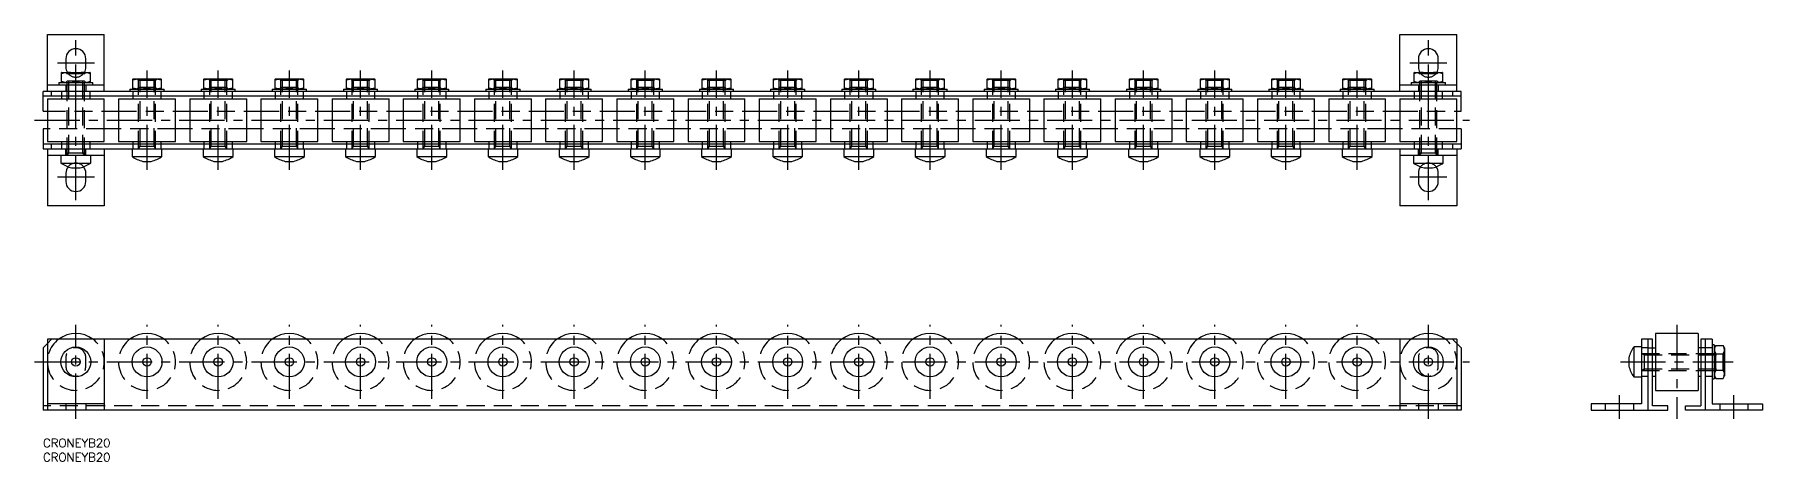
# Model space of a CAD drawing. Extents: x -3 to 604, y -8 to 142.
import ezdxf

# ---------------------------------------------------------------- set-up
doc = ezdxf.new("R2010")
doc.units = 0
doc.header["$LTSCALE"] = 0.5
doc.linetypes.add('CENTER', pattern=[50.8, 31.75, -6.35, 6.35, -6.35])
doc.linetypes.add('DASHED', pattern=[19.05, 12.7, -6.35])
for name, color, linetype in [('MSM_CENTER', 1, 'CENTER'), ('MSM_CONTINUOUS', 7, 'CONTINUOUS'), ('MSM_DASHED', 4, 'DASHED'), ('MSM_PART_NUMBER', 7, 'CONTINUOUS')]:
    doc.layers.add(name, color=color, linetype=linetype)
doc.styles.get("Standard").update_dxf_attribs({"font": 'txt.shx', "height": 3, "bigfont": 'bigfont.shx'})

# ---------------------------------------------------------------- blocks, each defined once
blk = doc.blocks.new('*U45')
at = {"layer": 'MSM_PART_NUMBER'}
blk.add_text('CRONEYB20', height=3, dxfattribs=at).set_placement((0, -3))
blk = doc.blocks.new('*U46')
at = {"layer": 'MSM_PART_NUMBER'}
blk.add_text('CRONEYB20', height=3, dxfattribs=at).set_placement((0, -8))

msp = doc.modelspace()

# ---------------------------------------------------------------- linework, layer by layer
at = {"layer": 'MSM_CENTER'}
for p, q in [((11.5, 83.91), (11.5, 140.11)), ((486.5, 83.91), (486.5, 140.11)), ((5, 132.11), (18, 132.11)), ((36.5, 94.51), (36.5, 129.51)), ((61.5, 94.51), (61.5, 129.51)), ((86.5, 94.51), (86.5, 129.51)), ((111.5, 94.51), (111.5, 129.51)), ((136.5, 94.51), (136.5, 129.51)), ((161.5, 94.51), (161.5, 129.51)), ((186.5, 94.51), (186.5, 129.51)), ((211.5, 94.51), (211.5, 129.51)), ((236.5, 94.51), (236.5, 129.51)), ((261.5, 94.51), (261.5, 129.51)), ((286.5, 94.51), (286.5, 129.51)), ((311.5, 94.51), (311.5, 129.51)), ((336.5, 94.51), (336.5, 129.51)), ((361.5, 94.51), (361.5, 129.51)), ((386.5, 94.51), (386.5, 129.51)), ((411.5, 94.51), (411.5, 129.51)), ((436.5, 94.51), (436.5, 129.51)), ((461.5, 94.51), (461.5, 129.51)), ((480, 132.11), (493, 132.11)), ((-3, 112.01), (501, 112.01)), ((18, 91.91), (5, 91.91)), ((493, 91.91), (480, 91.91)), ((11.5, 7), (11.5, 40)), ((36.5, 14), (36.5, 40)), ((61.5, 14), (61.5, 40)), ((86.5, 14), (86.5, 40)), ((111.5, 14), (111.5, 40)), ((136.5, 14), (136.5, 40)), ((161.5, 14), (161.5, 40)), ((186.5, 14), (186.5, 40)), ((211.5, 14), (211.5, 40)), ((236.5, 14), (236.5, 40)), ((261.5, 14), (261.5, 40)), ((286.5, 14), (286.5, 40)), ((311.5, 14), (311.5, 40)), ((336.5, 14), (336.5, 40)), ((361.5, 14), (361.5, 40)), ((386.5, 14), (386.5, 40)), ((411.5, 14), (411.5, 40)), ((436.5, 14), (436.5, 40)), ((461.5, 14), (461.5, 40)), ((486.5, 7), (486.5, 40)), ((573.74, 40), (573.74, 7)), ((-3, 27), (501, 27)), ((553.94, 27), (593.54, 27)), ((553.64, 7), (553.64, 15.3)), ((593.84, 7), (593.84, 15.3))]:
    msp.add_line(p, q, dxfattribs=at)
at = {"layer": 'MSM_CONTINUOUS'}
for p, q in [((1.5, 122.11), (1.5, 142.11)), ((1.5, 142.11), (21.5, 142.11)), ((21.5, 122.11), (21.5, 142.11)), ((476.5, 122.11), (476.5, 142.11)), ((476.5, 142.11), (496.5, 142.11)), ((496.5, 122.11), (496.5, 142.11)), ((8, 133.61), (8, 130.61)), ((15, 130.61), (15, 133.61)), ((483, 133.61), (483, 130.61)), ((490, 130.61), (490, 133.61)), ((6.6, 128.81), (6.5, 128.75)), ((6.5, 125.27), (6.5, 128.75)), ((6.6, 128.81), (16.4, 128.81)), ((11.5, 125.72), (11.5, 128.31)), ((16.5, 128.75), (16.4, 128.81)), ((16.5, 128.75), (16.5, 125.27)), ((481.6, 128.81), (481.5, 128.75)), ((481.5, 125.27), (481.5, 128.75)), ((481.6, 128.81), (491.4, 128.81)), ((486.5, 125.72), (486.5, 128.31)), ((491.5, 128.75), (491.4, 128.81)), ((491.5, 128.75), (491.5, 125.27)), ((0, 115.11), (0, 122.11)), ((498, 122.11), (0, 122.11)), ((1.5, 124.41), (21.5, 124.41)), ((3, 120.51), (3, 122.11)), ((5.5, 125.21), (5.5, 124.41)), ((5.5, 125.21), (17.5, 125.21)), ((6.5, 125.27), (6.6, 125.21)), ((16.4, 125.21), (16.5, 125.27)), ((17.5, 124.41), (17.5, 125.21)), ((30.5, 122.91), (30.5, 122.11)), ((30.5, 122.91), (42.5, 122.91)), ((31.6, 126.51), (31.5, 126.45)), ((31.5, 122.97), (31.5, 126.45)), ((31.5, 122.97), (31.6, 122.91)), ((31.6, 126.51), (41.4, 126.51)), ((36.5, 123.42), (36.5, 126.01)), ((41.5, 126.45), (41.4, 126.51)), ((41.4, 122.91), (41.5, 122.97)), ((41.5, 126.45), (41.5, 122.97)), ((42.5, 122.11), (42.5, 122.91)), ((55.5, 122.91), (55.5, 122.11)), ((55.5, 122.91), (67.5, 122.91)), ((56.6, 126.51), (56.5, 126.45)), ((56.5, 122.97), (56.5, 126.45)), ((56.5, 122.97), (56.6, 122.91)), ((56.6, 126.51), (66.4, 126.51)), ((61.5, 123.42), (61.5, 126.01)), ((66.5, 126.45), (66.4, 126.51)), ((66.4, 122.91), (66.5, 122.97)), ((66.5, 126.45), (66.5, 122.97)), ((67.5, 122.11), (67.5, 122.91)), ((80.5, 122.91), (80.5, 122.11)), ((80.5, 122.91), (92.5, 122.91)), ((81.6, 126.51), (81.5, 126.45)), ((81.5, 122.97), (81.5, 126.45)), ((81.5, 122.97), (81.6, 122.91)), ((81.6, 126.51), (91.4, 126.51)), ((86.5, 123.42), (86.5, 126.01)), ((91.5, 126.45), (91.4, 126.51)), ((91.4, 122.91), (91.5, 122.97)), ((91.5, 126.45), (91.5, 122.97)), ((92.5, 122.11), (92.5, 122.91)), ((105.5, 122.91), (105.5, 122.11)), ((105.5, 122.91), (117.5, 122.91)), ((106.6, 126.51), (106.5, 126.45)), ((106.5, 122.97), (106.5, 126.45)), ((106.5, 122.97), (106.6, 122.91)), ((106.6, 126.51), (116.4, 126.51)), ((111.5, 123.42), (111.5, 126.01)), ((116.5, 126.45), (116.4, 126.51)), ((116.4, 122.91), (116.5, 122.97)), ((116.5, 126.45), (116.5, 122.97)), ((117.5, 122.11), (117.5, 122.91)), ((130.5, 122.91), (130.5, 122.11)), ((130.5, 122.91), (142.5, 122.91)), ((131.6, 126.51), (131.5, 126.45)), ((131.5, 122.97), (131.5, 126.45)), ((131.5, 122.97), (131.6, 122.91)), ((131.6, 126.51), (141.4, 126.51)), ((136.5, 123.42), (136.5, 126.01)), ((141.5, 126.45), (141.4, 126.51)), ((141.4, 122.91), (141.5, 122.97)), ((141.5, 126.45), (141.5, 122.97)), ((142.5, 122.11), (142.5, 122.91)), ((155.5, 122.91), (155.5, 122.11)), ((155.5, 122.91), (167.5, 122.91)), ((156.6, 126.51), (156.5, 126.45)), ((156.5, 122.97), (156.5, 126.45)), ((156.5, 122.97), (156.6, 122.91)), ((156.6, 126.51), (166.4, 126.51)), ((161.5, 123.42), (161.5, 126.01)), ((166.5, 126.45), (166.4, 126.51)), ((166.4, 122.91), (166.5, 122.97)), ((166.5, 126.45), (166.5, 122.97)), ((167.5, 122.11), (167.5, 122.91)), ((180.5, 122.91), (180.5, 122.11)), ((180.5, 122.91), (192.5, 122.91)), ((181.6, 126.51), (181.5, 126.45)), ((181.5, 122.97), (181.5, 126.45)), ((181.5, 122.97), (181.6, 122.91)), ((181.6, 126.51), (191.4, 126.51)), ((186.5, 123.42), (186.5, 126.01)), ((191.5, 126.45), (191.4, 126.51)), ((191.4, 122.91), (191.5, 122.97)), ((191.5, 126.45), (191.5, 122.97)), ((192.5, 122.11), (192.5, 122.91)), ((205.5, 122.91), (205.5, 122.11)), ((205.5, 122.91), (217.5, 122.91)), ((206.6, 126.51), (206.5, 126.45)), ((206.5, 122.97), (206.5, 126.45)), ((206.5, 122.97), (206.6, 122.91)), ((206.6, 126.51), (216.4, 126.51)), ((211.5, 123.42), (211.5, 126.01)), ((216.5, 126.45), (216.4, 126.51)), ((216.4, 122.91), (216.5, 122.97)), ((216.5, 126.45), (216.5, 122.97)), ((217.5, 122.11), (217.5, 122.91)), ((230.5, 122.91), (230.5, 122.11)), ((230.5, 122.91), (242.5, 122.91)), ((231.6, 126.51), (231.5, 126.45)), ((231.5, 122.97), (231.5, 126.45)), ((231.5, 122.97), (231.6, 122.91)), ((231.6, 126.51), (241.4, 126.51)), ((236.5, 123.42), (236.5, 126.01)), ((241.5, 126.45), (241.4, 126.51)), ((241.4, 122.91), (241.5, 122.97)), ((241.5, 126.45), (241.5, 122.97)), ((242.5, 122.11), (242.5, 122.91)), ((255.5, 122.91), (255.5, 122.11)), ((255.5, 122.91), (267.5, 122.91)), ((256.6, 126.51), (256.5, 126.45)), ((256.5, 122.97), (256.5, 126.45)), ((256.5, 122.97), (256.6, 122.91)), ((256.6, 126.51), (266.4, 126.51)), ((261.5, 123.42), (261.5, 126.01)), ((266.5, 126.45), (266.4, 126.51)), ((266.4, 122.91), (266.5, 122.97)), ((266.5, 126.45), (266.5, 122.97)), ((267.5, 122.11), (267.5, 122.91)), ((280.5, 122.91), (280.5, 122.11)), ((280.5, 122.91), (292.5, 122.91)), ((281.6, 126.51), (281.5, 126.45)), ((281.5, 122.97), (281.5, 126.45)), ((281.5, 122.97), (281.6, 122.91)), ((281.6, 126.51), (291.4, 126.51)), ((286.5, 123.42), (286.5, 126.01)), ((291.5, 126.45), (291.4, 126.51)), ((291.4, 122.91), (291.5, 122.97)), ((291.5, 126.45), (291.5, 122.97)), ((292.5, 122.11), (292.5, 122.91)), ((305.5, 122.91), (305.5, 122.11)), ((305.5, 122.91), (317.5, 122.91)), ((306.6, 126.51), (306.5, 126.45)), ((306.5, 122.97), (306.5, 126.45)), ((306.5, 122.97), (306.6, 122.91)), ((306.6, 126.51), (316.4, 126.51)), ((311.5, 123.42), (311.5, 126.01)), ((316.5, 126.45), (316.4, 126.51)), ((316.4, 122.91), (316.5, 122.97)), ((316.5, 126.45), (316.5, 122.97)), ((317.5, 122.11), (317.5, 122.91)), ((330.5, 122.91), (330.5, 122.11)), ((330.5, 122.91), (342.5, 122.91)), ((331.6, 126.51), (331.5, 126.45)), ((331.5, 122.97), (331.5, 126.45)), ((331.5, 122.97), (331.6, 122.91)), ((331.6, 126.51), (341.4, 126.51)), ((336.5, 123.42), (336.5, 126.01)), ((341.5, 126.45), (341.4, 126.51)), ((341.4, 122.91), (341.5, 122.97)), ((341.5, 126.45), (341.5, 122.97)), ((342.5, 122.11), (342.5, 122.91)), ((355.5, 122.91), (355.5, 122.11)), ((355.5, 122.91), (367.5, 122.91)), ((356.6, 126.51), (356.5, 126.45)), ((356.5, 122.97), (356.5, 126.45)), ((356.5, 122.97), (356.6, 122.91)), ((356.6, 126.51), (366.4, 126.51)), ((361.5, 123.42), (361.5, 126.01)), ((366.5, 126.45), (366.4, 126.51)), ((366.4, 122.91), (366.5, 122.97)), ((366.5, 126.45), (366.5, 122.97)), ((367.5, 122.11), (367.5, 122.91)), ((380.5, 122.91), (380.5, 122.11)), ((380.5, 122.91), (392.5, 122.91)), ((381.6, 126.51), (381.5, 126.45)), ((381.5, 122.97), (381.5, 126.45)), ((381.5, 122.97), (381.6, 122.91)), ((381.6, 126.51), (391.4, 126.51)), ((386.5, 123.42), (386.5, 126.01)), ((391.5, 126.45), (391.4, 126.51)), ((391.4, 122.91), (391.5, 122.97)), ((391.5, 126.45), (391.5, 122.97)), ((392.5, 122.11), (392.5, 122.91)), ((405.5, 122.91), (405.5, 122.11)), ((405.5, 122.91), (417.5, 122.91)), ((406.6, 126.51), (406.5, 126.45)), ((406.5, 122.97), (406.5, 126.45)), ((406.5, 122.97), (406.6, 122.91)), ((406.6, 126.51), (416.4, 126.51)), ((411.5, 123.42), (411.5, 126.01)), ((416.5, 126.45), (416.4, 126.51)), ((416.4, 122.91), (416.5, 122.97)), ((416.5, 126.45), (416.5, 122.97)), ((417.5, 122.11), (417.5, 122.91)), ((430.5, 122.91), (430.5, 122.11)), ((430.5, 122.91), (442.5, 122.91)), ((431.6, 126.51), (431.5, 126.45)), ((431.5, 122.97), (431.5, 126.45)), ((431.5, 122.97), (431.6, 122.91)), ((431.6, 126.51), (441.4, 126.51)), ((436.5, 123.42), (436.5, 126.01)), ((441.5, 126.45), (441.4, 126.51)), ((441.4, 122.91), (441.5, 122.97)), ((441.5, 126.45), (441.5, 122.97)), ((442.5, 122.11), (442.5, 122.91)), ((455.5, 122.91), (455.5, 122.11)), ((455.5, 122.91), (467.5, 122.91)), ((456.6, 126.51), (456.5, 126.45)), ((456.5, 122.97), (456.5, 126.45)), ((456.5, 122.97), (456.6, 122.91)), ((456.6, 126.51), (466.4, 126.51)), ((461.5, 123.42), (461.5, 126.01)), ((466.5, 126.45), (466.4, 126.51)), ((466.4, 122.91), (466.5, 122.97)), ((466.5, 126.45), (466.5, 122.97)), ((467.5, 122.11), (467.5, 122.91)), ((476.5, 124.41), (496.5, 124.41)), ((480.5, 125.21), (480.5, 124.41)), ((480.5, 125.21), (492.5, 125.21)), ((481.5, 125.27), (481.6, 125.21)), ((491.4, 125.21), (491.5, 125.27)), ((492.5, 124.41), (492.5, 125.21)), ((495, 122.11), (495, 120.51)), ((498, 115.11), (498, 122.11)), ((0, 120.51), (498, 120.51)), ((1.5, 119.51), (1.5, 104.51)), ((1.5, 119.51), (21.5, 119.51)), ((6.5, 120.51), (6.5, 119.51)), ((16.5, 119.51), (16.5, 120.51)), ((21.5, 104.51), (21.5, 119.51)), ((26.5, 119.51), (26.5, 104.51)), ((26.5, 119.51), (46.5, 119.51)), ((31.5, 120.51), (31.5, 119.51)), ((41.5, 119.51), (41.5, 120.51)), ((46.5, 104.51), (46.5, 119.51)), ((51.5, 119.51), (51.5, 104.51)), ((51.5, 119.51), (71.5, 119.51)), ((56.5, 120.51), (56.5, 119.51)), ((66.5, 119.51), (66.5, 120.51)), ((71.5, 104.51), (71.5, 119.51)), ((76.5, 119.51), (76.5, 104.51)), ((76.5, 119.51), (96.5, 119.51)), ((81.5, 120.51), (81.5, 119.51)), ((91.5, 119.51), (91.5, 120.51)), ((96.5, 104.51), (96.5, 119.51)), ((101.5, 119.51), (101.5, 104.51)), ((101.5, 119.51), (121.5, 119.51)), ((106.5, 120.51), (106.5, 119.51)), ((116.5, 119.51), (116.5, 120.51)), ((121.5, 104.51), (121.5, 119.51)), ((126.5, 119.51), (126.5, 104.51)), ((126.5, 119.51), (146.5, 119.51)), ((131.5, 120.51), (131.5, 119.51)), ((141.5, 119.51), (141.5, 120.51)), ((146.5, 104.51), (146.5, 119.51)), ((151.5, 119.51), (151.5, 104.51)), ((151.5, 119.51), (171.5, 119.51)), ((156.5, 120.51), (156.5, 119.51)), ((166.5, 119.51), (166.5, 120.51)), ((171.5, 104.51), (171.5, 119.51)), ((176.5, 119.51), (176.5, 104.51)), ((176.5, 119.51), (196.5, 119.51)), ((181.5, 120.51), (181.5, 119.51)), ((191.5, 119.51), (191.5, 120.51)), ((196.5, 104.51), (196.5, 119.51)), ((201.5, 119.51), (201.5, 104.51)), ((201.5, 119.51), (221.5, 119.51)), ((206.5, 120.51), (206.5, 119.51)), ((216.5, 119.51), (216.5, 120.51)), ((221.5, 104.51), (221.5, 119.51)), ((226.5, 119.51), (226.5, 104.51)), ((226.5, 119.51), (246.5, 119.51)), ((231.5, 120.51), (231.5, 119.51)), ((241.5, 119.51), (241.5, 120.51)), ((246.5, 104.51), (246.5, 119.51)), ((251.5, 119.51), (251.5, 104.51)), ((251.5, 119.51), (271.5, 119.51)), ((256.5, 120.51), (256.5, 119.51)), ((266.5, 119.51), (266.5, 120.51)), ((271.5, 104.51), (271.5, 119.51)), ((276.5, 119.51), (276.5, 104.51)), ((276.5, 119.51), (296.5, 119.51)), ((281.5, 120.51), (281.5, 119.51)), ((291.5, 119.51), (291.5, 120.51)), ((296.5, 104.51), (296.5, 119.51)), ((301.5, 119.51), (301.5, 104.51)), ((301.5, 119.51), (321.5, 119.51)), ((306.5, 120.51), (306.5, 119.51)), ((316.5, 119.51), (316.5, 120.51)), ((321.5, 104.51), (321.5, 119.51)), ((326.5, 119.51), (326.5, 104.51)), ((326.5, 119.51), (346.5, 119.51)), ((331.5, 120.51), (331.5, 119.51)), ((341.5, 119.51), (341.5, 120.51)), ((346.5, 104.51), (346.5, 119.51)), ((351.5, 119.51), (351.5, 104.51)), ((351.5, 119.51), (371.5, 119.51)), ((356.5, 120.51), (356.5, 119.51)), ((366.5, 119.51), (366.5, 120.51)), ((371.5, 104.51), (371.5, 119.51)), ((376.5, 119.51), (376.5, 104.51)), ((376.5, 119.51), (396.5, 119.51)), ((381.5, 120.51), (381.5, 119.51)), ((391.5, 119.51), (391.5, 120.51)), ((396.5, 104.51), (396.5, 119.51)), ((401.5, 119.51), (401.5, 104.51)), ((401.5, 119.51), (421.5, 119.51)), ((406.5, 120.51), (406.5, 119.51)), ((416.5, 119.51), (416.5, 120.51)), ((421.5, 104.51), (421.5, 119.51)), ((426.5, 119.51), (426.5, 104.51)), ((426.5, 119.51), (446.5, 119.51)), ((431.5, 120.51), (431.5, 119.51)), ((441.5, 119.51), (441.5, 120.51)), ((446.5, 104.51), (446.5, 119.51)), ((451.5, 119.51), (451.5, 104.51)), ((451.5, 119.51), (471.5, 119.51)), ((456.5, 120.51), (456.5, 119.51)), ((466.5, 119.51), (466.5, 120.51)), ((471.5, 104.51), (471.5, 119.51)), ((476.5, 119.51), (476.5, 104.51)), ((476.5, 119.51), (496.5, 119.51)), ((481.5, 120.51), (481.5, 119.51)), ((491.5, 119.51), (491.5, 120.51)), ((496.5, 104.51), (496.5, 119.51)), ((0, 115.11), (1.5, 115.11)), ((21.5, 115.11), (26.5, 115.11)), ((46.5, 115.11), (51.5, 115.11)), ((71.5, 115.11), (76.5, 115.11)), ((96.5, 115.11), (101.5, 115.11)), ((121.5, 115.11), (126.5, 115.11)), ((146.5, 115.11), (151.5, 115.11)), ((171.5, 115.11), (176.5, 115.11)), ((196.5, 115.11), (201.5, 115.11)), ((221.5, 115.11), (226.5, 115.11)), ((246.5, 115.11), (251.5, 115.11)), ((271.5, 115.11), (276.5, 115.11)), ((296.5, 115.11), (301.5, 115.11)), ((321.5, 115.11), (326.5, 115.11)), ((346.5, 115.11), (351.5, 115.11)), ((371.5, 115.11), (376.5, 115.11)), ((396.5, 115.11), (401.5, 115.11)), ((421.5, 115.11), (426.5, 115.11)), ((446.5, 115.11), (451.5, 115.11)), ((471.5, 115.11), (476.5, 115.11)), ((496.5, 115.11), (498, 115.11)), ((0, 108.91), (0, 101.91)), ((1.5, 108.91), (0, 108.91)), ((498, 103.51), (0, 103.51)), ((1.5, 104.51), (21.5, 104.51)), ((3, 101.91), (3, 103.51)), ((6.5, 104.51), (6.5, 103.51)), ((16.5, 103.51), (16.5, 104.51)), ((26.5, 108.91), (21.5, 108.91)), ((26.5, 104.51), (46.5, 104.51)), ((31.5, 104.51), (31.5, 103.51)), ((41.5, 103.51), (41.5, 104.51)), ((51.5, 108.91), (46.5, 108.91)), ((51.5, 104.51), (71.5, 104.51)), ((56.5, 104.51), (56.5, 103.51)), ((66.5, 103.51), (66.5, 104.51)), ((76.5, 108.91), (71.5, 108.91)), ((76.5, 104.51), (96.5, 104.51)), ((81.5, 104.51), (81.5, 103.51)), ((91.5, 103.51), (91.5, 104.51)), ((101.5, 108.91), (96.5, 108.91)), ((101.5, 104.51), (121.5, 104.51)), ((106.5, 104.51), (106.5, 103.51)), ((116.5, 103.51), (116.5, 104.51)), ((126.5, 108.91), (121.5, 108.91)), ((126.5, 104.51), (146.5, 104.51)), ((131.5, 104.51), (131.5, 103.51)), ((141.5, 103.51), (141.5, 104.51)), ((151.5, 108.91), (146.5, 108.91)), ((151.5, 104.51), (171.5, 104.51)), ((156.5, 104.51), (156.5, 103.51)), ((166.5, 103.51), (166.5, 104.51)), ((176.5, 108.91), (171.5, 108.91)), ((176.5, 104.51), (196.5, 104.51)), ((181.5, 104.51), (181.5, 103.51)), ((191.5, 103.51), (191.5, 104.51)), ((201.5, 108.91), (196.5, 108.91)), ((201.5, 104.51), (221.5, 104.51)), ((206.5, 104.51), (206.5, 103.51)), ((216.5, 103.51), (216.5, 104.51)), ((226.5, 108.91), (221.5, 108.91)), ((226.5, 104.51), (246.5, 104.51)), ((231.5, 104.51), (231.5, 103.51)), ((241.5, 103.51), (241.5, 104.51)), ((251.5, 108.91), (246.5, 108.91)), ((251.5, 104.51), (271.5, 104.51)), ((256.5, 104.51), (256.5, 103.51)), ((266.5, 103.51), (266.5, 104.51)), ((276.5, 108.91), (271.5, 108.91)), ((276.5, 104.51), (296.5, 104.51)), ((281.5, 104.51), (281.5, 103.51)), ((291.5, 103.51), (291.5, 104.51)), ((301.5, 108.91), (296.5, 108.91)), ((301.5, 104.51), (321.5, 104.51)), ((306.5, 104.51), (306.5, 103.51)), ((316.5, 103.51), (316.5, 104.51)), ((326.5, 108.91), (321.5, 108.91)), ((326.5, 104.51), (346.5, 104.51)), ((331.5, 104.51), (331.5, 103.51)), ((341.5, 103.51), (341.5, 104.51)), ((351.5, 108.91), (346.5, 108.91)), ((351.5, 104.51), (371.5, 104.51)), ((356.5, 104.51), (356.5, 103.51)), ((366.5, 103.51), (366.5, 104.51)), ((376.5, 108.91), (371.5, 108.91)), ((376.5, 104.51), (396.5, 104.51)), ((381.5, 104.51), (381.5, 103.51)), ((391.5, 103.51), (391.5, 104.51)), ((401.5, 108.91), (396.5, 108.91)), ((401.5, 104.51), (421.5, 104.51)), ((406.5, 104.51), (406.5, 103.51)), ((416.5, 103.51), (416.5, 104.51)), ((426.5, 108.91), (421.5, 108.91)), ((426.5, 104.51), (446.5, 104.51)), ((431.5, 104.51), (431.5, 103.51)), ((441.5, 103.51), (441.5, 104.51)), ((451.5, 108.91), (446.5, 108.91)), ((451.5, 104.51), (471.5, 104.51)), ((456.5, 104.51), (456.5, 103.51)), ((466.5, 103.51), (466.5, 104.51)), ((476.5, 108.91), (471.5, 108.91)), ((476.5, 104.51), (496.5, 104.51)), ((481.5, 104.51), (481.5, 103.51)), ((491.5, 103.51), (491.5, 104.51)), ((495, 103.51), (495, 101.91)), ((498, 108.91), (496.5, 108.91)), ((498, 108.91), (498, 101.91)), ((0, 101.91), (498, 101.91)), ((1.5, 101.91), (1.5, 81.91)), ((21.5, 99.61), (1.5, 99.61)), ((6.25, 99.61), (6.25, 96.9)), ((16.75, 96.9), (16.75, 99.61)), ((21.5, 101.91), (21.5, 81.91)), ((31.25, 101.91), (31.25, 99.2)), ((31.25, 99.2), (41.75, 99.2)), ((35.01, 97.51), (37.99, 97.51)), ((41.75, 99.2), (41.75, 101.91)), ((56.25, 101.91), (56.25, 99.2)), ((56.25, 99.2), (66.75, 99.2)), ((60.01, 97.51), (62.99, 97.51)), ((66.75, 99.2), (66.75, 101.91)), ((81.25, 101.91), (81.25, 99.2)), ((81.25, 99.2), (91.75, 99.2)), ((85.01, 97.51), (87.99, 97.51)), ((91.75, 99.2), (91.75, 101.91)), ((106.25, 101.91), (106.25, 99.2)), ((106.25, 99.2), (116.75, 99.2)), ((110.01, 97.51), (112.99, 97.51)), ((116.75, 99.2), (116.75, 101.91)), ((131.25, 101.91), (131.25, 99.2)), ((131.25, 99.2), (141.75, 99.2)), ((135.01, 97.51), (137.99, 97.51)), ((141.75, 99.2), (141.75, 101.91)), ((156.25, 101.91), (156.25, 99.2)), ((156.25, 99.2), (166.75, 99.2)), ((160.01, 97.51), (162.99, 97.51)), ((166.75, 99.2), (166.75, 101.91)), ((181.25, 101.91), (181.25, 99.2)), ((181.25, 99.2), (191.75, 99.2)), ((185.01, 97.51), (187.99, 97.51)), ((191.75, 99.2), (191.75, 101.91)), ((206.25, 101.91), (206.25, 99.2)), ((206.25, 99.2), (216.75, 99.2)), ((210.01, 97.51), (212.99, 97.51)), ((216.75, 99.2), (216.75, 101.91)), ((231.25, 101.91), (231.25, 99.2)), ((231.25, 99.2), (241.75, 99.2)), ((235.01, 97.51), (237.99, 97.51)), ((241.75, 99.2), (241.75, 101.91)), ((256.25, 101.91), (256.25, 99.2)), ((256.25, 99.2), (266.75, 99.2)), ((260.01, 97.51), (262.99, 97.51)), ((266.75, 99.2), (266.75, 101.91)), ((281.25, 101.91), (281.25, 99.2)), ((281.25, 99.2), (291.75, 99.2)), ((285.01, 97.51), (287.99, 97.51)), ((291.75, 99.2), (291.75, 101.91)), ((306.25, 101.91), (306.25, 99.2)), ((306.25, 99.2), (316.75, 99.2)), ((310.01, 97.51), (312.99, 97.51)), ((316.75, 99.2), (316.75, 101.91)), ((331.25, 101.91), (331.25, 99.2)), ((331.25, 99.2), (341.75, 99.2)), ((335.01, 97.51), (337.99, 97.51)), ((341.75, 99.2), (341.75, 101.91)), ((356.25, 101.91), (356.25, 99.2)), ((356.25, 99.2), (366.75, 99.2)), ((360.01, 97.51), (362.99, 97.51)), ((366.75, 99.2), (366.75, 101.91)), ((381.25, 101.91), (381.25, 99.2)), ((381.25, 99.2), (391.75, 99.2)), ((385.01, 97.51), (387.99, 97.51)), ((391.75, 99.2), (391.75, 101.91)), ((406.25, 101.91), (406.25, 99.2)), ((406.25, 99.2), (416.75, 99.2)), ((410.01, 97.51), (412.99, 97.51)), ((416.75, 99.2), (416.75, 101.91)), ((431.25, 101.91), (431.25, 99.2)), ((431.25, 99.2), (441.75, 99.2)), ((435.01, 97.51), (437.99, 97.51)), ((441.75, 99.2), (441.75, 101.91)), ((456.25, 101.91), (456.25, 99.2)), ((456.25, 99.2), (466.75, 99.2)), ((460.01, 97.51), (462.99, 97.51)), ((466.75, 99.2), (466.75, 101.91)), ((476.5, 101.91), (476.5, 81.91)), ((496.5, 99.61), (476.5, 99.61)), ((481.25, 99.61), (481.25, 96.9)), ((491.75, 96.9), (491.75, 99.61)), ((496.5, 101.91), (496.5, 81.91)), ((6.25, 96.9), (16.75, 96.9)), ((8, 93.41), (8, 90.41)), ((10.01, 95.21), (12.99, 95.21)), ((15, 90.41), (15, 93.41)), ((481.25, 96.9), (491.75, 96.9)), ((483, 93.41), (483, 90.41)), ((485.01, 95.21), (487.99, 95.21)), ((490, 90.41), (490, 93.41)), ((21.5, 81.91), (1.5, 81.91)), ((496.5, 81.91), (476.5, 81.91)), ((566.24, 37), (566.24, 17)), ((581.24, 37), (566.24, 37)), ((581.24, 37), (581.24, 17)), ((0, 32), (1.5, 33.5)), ((0, 32), (0, 10)), ((1.5, 35), (1.5, 10)), ((496.5, 35), (1.5, 35)), ((21.5, 35), (21.5, 10)), ((476.5, 35), (476.5, 10)), ((496.5, 35), (496.5, 10)), ((496.5, 33.5), (498, 32)), ((498, 32), (498, 10)), ((558.63, 32.25), (558.63, 21.75)), ((561.34, 32.25), (558.63, 32.25)), ((565.24, 35), (561.34, 35)), ((561.34, 35), (561.34, 12.3)), ((563.64, 35), (563.64, 10)), ((563.64, 32), (566.24, 32)), ((565.24, 11.6), (565.24, 35)), ((583.84, 32), (581.24, 32)), ((582.24, 35), (582.24, 11.6)), ((586.14, 35), (582.24, 35)), ((583.84, 10), (583.84, 35)), ((586.14, 35), (586.14, 12.3)), ((586.94, 33), (586.14, 33)), ((586.94, 33), (586.94, 21)), ((587.44, 32.77), (586.94, 31.9)), ((587.44, 32.77), (590.03, 32.77)), ((590.54, 31.9), (590.03, 32.77)), ((590.54, 31.9), (590.54, 22.1)), ((556.94, 28.49), (556.94, 25.51)), ((587.44, 29.89), (590.03, 29.89)), ((558.63, 21.75), (561.34, 21.75)), ((565.24, 22), (566.24, 22)), ((581.24, 22), (582.24, 22)), ((586.14, 21), (586.94, 21)), ((586.94, 22.1), (587.44, 21.23)), ((587.44, 24.11), (590.03, 24.11)), ((587.44, 21.23), (590.03, 21.23)), ((590.03, 21.23), (590.54, 22.1)), ((21.5, 12.3), (1.5, 12.3)), ((496.5, 12.3), (476.5, 12.3)), ((561.34, 12.3), (543.64, 12.3)), ((543.64, 12.3), (543.64, 10)), ((566.24, 17), (581.24, 17)), ((586.14, 12.3), (603.84, 12.3)), ((603.84, 12.3), (603.84, 10)), ((498, 10), (0, 10)), ((543.64, 10), (570.64, 10)), ((570.64, 11.6), (565.24, 11.6)), ((570.64, 10), (570.64, 11.6)), ((576.84, 11.6), (582.24, 11.6)), ((576.84, 10), (576.84, 11.6)), ((603.84, 10), (576.84, 10))]:
    msp.add_line(p, q, dxfattribs=at)
for centre, radius in [((11.5, 27), 5.25), ((36.5, 27), 5.25), ((61.5, 27), 5.25), ((86.5, 27), 5.25), ((111.5, 27), 5.25), ((136.5, 27), 5.25), ((161.5, 27), 5.25), ((186.5, 27), 5.25), ((211.5, 27), 5.25), ((236.5, 27), 5.25), ((261.5, 27), 5.25), ((286.5, 27), 5.25), ((311.5, 27), 5.25), ((336.5, 27), 5.25), ((361.5, 27), 5.25), ((386.5, 27), 5.25), ((411.5, 27), 5.25), ((436.5, 27), 5.25), ((461.5, 27), 5.25), ((486.5, 27), 5.25), ((11.5, 27), 1.49), ((36.5, 27), 1.49), ((61.5, 27), 1.49), ((86.5, 27), 1.49), ((111.5, 27), 1.49), ((136.5, 27), 1.49), ((161.5, 27), 1.49), ((186.5, 27), 1.49), ((211.5, 27), 1.49), ((236.5, 27), 1.49), ((261.5, 27), 1.49), ((286.5, 27), 1.49), ((311.5, 27), 1.49), ((336.5, 27), 1.49), ((361.5, 27), 1.49), ((386.5, 27), 1.49), ((411.5, 27), 1.49), ((436.5, 27), 1.49), ((461.5, 27), 1.49), ((486.5, 27), 1.49)]:
    msp.add_circle(centre, radius, dxfattribs=at)
for centre, radius, start, end in [((11.5, 133.61), 3.5, 0, 180), ((486.5, 133.61), 3.5, 0, 180), ((9, 121.38), 7.37, 70.15922, 109.84078), ((11.5, 130.61), 3.5, 180, 210.94972), ((14, 121.38), 7.37, 70.15922, 109.84078), ((11.5, 130.61), 3.5, 329.05028, 0), ((484, 121.38), 7.37, 70.15922, 109.84078), ((486.5, 130.61), 3.5, 180, 210.94972), ((489, 121.38), 7.37, 70.15922, 109.84078), ((486.5, 130.61), 3.5, 329.05028, 0), ((9, 132.64), 7.37, 250.15922, 289.84078), ((14, 132.64), 7.37, 250.15922, 289.84078), ((34, 119.08), 7.37, 70.15922, 109.84078), ((34, 130.34), 7.37, 250.15922, 289.84078), ((39, 119.08), 7.37, 70.15922, 109.84078), ((39, 130.34), 7.37, 250.15922, 289.84078), ((59, 119.08), 7.37, 70.15922, 109.84078), ((59, 130.34), 7.37, 250.15922, 289.84078), ((64, 119.08), 7.37, 70.15922, 109.84078), ((64, 130.34), 7.37, 250.15922, 289.84078), ((84, 119.08), 7.37, 70.15922, 109.84078), ((84, 130.34), 7.37, 250.15922, 289.84078), ((89, 119.08), 7.37, 70.15922, 109.84078), ((89, 130.34), 7.37, 250.15922, 289.84078), ((109, 119.08), 7.37, 70.15922, 109.84078), ((109, 130.34), 7.37, 250.15922, 289.84078), ((114, 119.08), 7.37, 70.15922, 109.84078), ((114, 130.34), 7.37, 250.15922, 289.84078), ((134, 119.08), 7.37, 70.15922, 109.84078), ((134, 130.34), 7.37, 250.15922, 289.84078), ((139, 119.08), 7.37, 70.15922, 109.84078), ((139, 130.34), 7.37, 250.15922, 289.84078), ((159, 119.08), 7.37, 70.15922, 109.84078), ((159, 130.34), 7.37, 250.15922, 289.84078), ((164, 119.08), 7.37, 70.15922, 109.84078), ((164, 130.34), 7.37, 250.15922, 289.84078), ((184, 119.08), 7.37, 70.15922, 109.84078), ((184, 130.34), 7.37, 250.15922, 289.84078), ((189, 119.08), 7.37, 70.15922, 109.84078), ((189, 130.34), 7.37, 250.15922, 289.84078), ((209, 119.08), 7.37, 70.15922, 109.84078), ((209, 130.34), 7.37, 250.15922, 289.84078), ((214, 119.08), 7.37, 70.15922, 109.84078), ((214, 130.34), 7.37, 250.15922, 289.84078), ((234, 119.08), 7.37, 70.15922, 109.84078), ((234, 130.34), 7.37, 250.15922, 289.84078), ((239, 119.08), 7.37, 70.15922, 109.84078), ((239, 130.34), 7.37, 250.15922, 289.84078), ((259, 119.08), 7.37, 70.15922, 109.84078), ((259, 130.34), 7.37, 250.15922, 289.84078), ((264, 119.08), 7.37, 70.15922, 109.84078), ((264, 130.34), 7.37, 250.15922, 289.84078), ((284, 119.08), 7.37, 70.15922, 109.84078), ((284, 130.34), 7.37, 250.15922, 289.84078), ((289, 119.08), 7.37, 70.15922, 109.84078), ((289, 130.34), 7.37, 250.15922, 289.84078), ((309, 119.08), 7.37, 70.15922, 109.84078), ((309, 130.34), 7.37, 250.15922, 289.84078), ((314, 119.08), 7.37, 70.15922, 109.84078), ((314, 130.34), 7.37, 250.15922, 289.84078), ((334, 119.08), 7.37, 70.15922, 109.84078), ((334, 130.34), 7.37, 250.15922, 289.84078), ((339, 119.08), 7.37, 70.15922, 109.84078), ((339, 130.34), 7.37, 250.15922, 289.84078), ((359, 119.08), 7.37, 70.15922, 109.84078), ((359, 130.34), 7.37, 250.15922, 289.84078), ((364, 119.08), 7.37, 70.15922, 109.84078), ((364, 130.34), 7.37, 250.15922, 289.84078), ((384, 119.08), 7.37, 70.15922, 109.84078), ((384, 130.34), 7.37, 250.15922, 289.84078), ((389, 119.08), 7.37, 70.15922, 109.84078), ((389, 130.34), 7.37, 250.15922, 289.84078), ((409, 119.08), 7.37, 70.15922, 109.84078), ((409, 130.34), 7.37, 250.15922, 289.84078), ((414, 119.08), 7.37, 70.15922, 109.84078), ((414, 130.34), 7.37, 250.15922, 289.84078), ((434, 119.08), 7.37, 70.15922, 109.84078), ((434, 130.34), 7.37, 250.15922, 289.84078), ((439, 119.08), 7.37, 70.15922, 109.84078), ((439, 130.34), 7.37, 250.15922, 289.84078), ((459, 119.08), 7.37, 70.15922, 109.84078), ((459, 130.34), 7.37, 250.15922, 289.84078), ((464, 119.08), 7.37, 70.15922, 109.84078), ((464, 130.34), 7.37, 250.15922, 289.84078), ((484, 132.64), 7.37, 250.15922, 289.84078), ((489, 132.64), 7.37, 250.15922, 289.84078), ((38.04, 109.25), 12.12, 235.94449, 255.52141), ((34.96, 109.25), 12.12, 284.47859, 304.05551), ((63.04, 109.25), 12.12, 235.94449, 255.52141), ((59.96, 109.25), 12.12, 284.47859, 304.05551), ((88.04, 109.25), 12.12, 235.94449, 255.52141), ((84.96, 109.25), 12.12, 284.47859, 304.05551), ((113.04, 109.25), 12.12, 235.94449, 255.52141), ((109.96, 109.25), 12.12, 284.47859, 304.05551), ((138.04, 109.25), 12.12, 235.94449, 255.52141), ((134.96, 109.25), 12.12, 284.47859, 304.05551), ((163.04, 109.25), 12.12, 235.94449, 255.52141), ((159.96, 109.25), 12.12, 284.47859, 304.05551), ((188.04, 109.25), 12.12, 235.94449, 255.52141), ((184.96, 109.25), 12.12, 284.47859, 304.05551), ((213.04, 109.25), 12.12, 235.94449, 255.52141), ((209.96, 109.25), 12.12, 284.47859, 304.05551), ((238.04, 109.25), 12.12, 235.94449, 255.52141), ((234.96, 109.25), 12.12, 284.47859, 304.05551), ((263.04, 109.25), 12.12, 235.94449, 255.52141), ((259.96, 109.25), 12.12, 284.47859, 304.05551), ((288.04, 109.25), 12.12, 235.94449, 255.52141), ((284.96, 109.25), 12.12, 284.47859, 304.05551), ((313.04, 109.25), 12.12, 235.94449, 255.52141), ((309.96, 109.25), 12.12, 284.47859, 304.05551), ((338.04, 109.25), 12.12, 235.94449, 255.52141), ((334.96, 109.25), 12.12, 284.47859, 304.05551), ((363.04, 109.25), 12.12, 235.94449, 255.52141), ((359.96, 109.25), 12.12, 284.47859, 304.05551), ((388.04, 109.25), 12.12, 235.94449, 255.52141), ((384.96, 109.25), 12.12, 284.47859, 304.05551), ((413.04, 109.25), 12.12, 235.94449, 255.52141), ((409.96, 109.25), 12.12, 284.47859, 304.05551), ((438.04, 109.25), 12.12, 235.94449, 255.52141), ((434.96, 109.25), 12.12, 284.47859, 304.05551), ((463.04, 109.25), 12.12, 235.94449, 255.52141), ((459.96, 109.25), 12.12, 284.47859, 304.05551), ((13.04, 106.95), 12.12, 235.94449, 255.52141), ((11.5, 93.41), 3.5, 141.2477, 180), ((9.96, 106.95), 12.12, 284.47859, 304.05551), ((11.5, 93.41), 3.5, 0, 38.7523), ((488.04, 106.95), 12.12, 235.94449, 255.52141), ((486.5, 93.41), 3.5, 141.2477, 180), ((484.96, 106.95), 12.12, 284.47859, 304.05551), ((486.5, 93.41), 3.5, 0, 38.7523), ((11.5, 90.41), 3.5, 180, 0), ((486.5, 90.41), 3.5, 180, 0), ((11.5, 27), 10, 53.1301, 126.8699), ((36.5, 27), 10, 53.1301, 126.8699), ((61.5, 27), 10, 53.1301, 126.8699), ((86.5, 27), 10, 53.1301, 126.8699), ((111.5, 27), 10, 53.1301, 126.8699), ((136.5, 27), 10, 53.1301, 126.8699), ((161.5, 27), 10, 53.1301, 126.8699), ((186.5, 27), 10, 53.1301, 126.8699), ((211.5, 27), 10, 53.1301, 126.8699), ((236.5, 27), 10, 53.1301, 126.8699), ((261.5, 27), 10, 53.1301, 126.8699), ((286.5, 27), 10, 53.1301, 126.8699), ((311.5, 27), 10, 53.1301, 126.8699), ((336.5, 27), 10, 53.1301, 126.8699), ((361.5, 27), 10, 53.1301, 126.8699), ((386.5, 27), 10, 53.1301, 126.8699), ((411.5, 27), 10, 53.1301, 126.8699), ((436.5, 27), 10, 53.1301, 126.8699), ((461.5, 27), 10, 53.1301, 126.8699), ((486.5, 27), 10, 53.1301, 126.8699), ((568.67, 25.46), 12.12, 145.94449, 165.52141), ((589.55, 31.33), 2.56, 154.35735, 214.35735), ((587.92, 31.33), 2.56, 325.64265, 25.64265), ((568.67, 28.54), 12.12, 194.47859, 214.05551), ((596.6, 27), 9.61, 162.51237, 197.48763), ((580.87, 27), 9.61, 342.51237, 17.48763), ((589.55, 22.67), 2.56, 145.64265, 205.64265), ((587.92, 22.67), 2.56, 334.35735, 34.35735)]:
    msp.add_arc(centre, radius, start, end, dxfattribs=at)
at = {"layer": 'MSM_DASHED'}
for p, q in [((7.96, 128.81), (8.5, 128.27)), ((9.04, 128.81), (8.5, 128.27)), ((14.5, 128.27), (8.5, 128.27)), ((8.5, 99.61), (8.5, 128.27)), ((9.04, 100.55), (9.04, 128.81)), ((13.96, 128.81), (14.5, 128.27)), ((13.96, 100.55), (13.96, 128.81)), ((15.04, 128.81), (14.5, 128.27)), ((14.5, 99.61), (14.5, 128.27)), ((482.96, 128.81), (483.5, 128.27)), ((484.04, 128.81), (483.5, 128.27)), ((483.5, 99.61), (483.5, 128.27)), ((489.5, 128.27), (483.5, 128.27)), ((484.04, 100.55), (484.04, 128.81)), ((488.96, 100.55), (488.96, 128.81)), ((488.96, 128.81), (489.5, 128.27)), ((490.04, 128.81), (489.5, 128.27)), ((489.5, 99.61), (489.5, 128.27)), ((6.5, 122.11), (6.5, 120.51)), ((7.96, 125.21), (8.5, 125.75)), ((8, 124.41), (8, 122.11)), ((14.5, 125.75), (8.5, 125.75)), ((15.04, 125.21), (14.5, 125.75)), ((15, 124.41), (15, 122.11)), ((16.5, 120.51), (16.5, 122.11)), ((31.5, 122.11), (31.5, 120.51)), ((32.96, 126.51), (33.5, 125.97)), ((32.96, 122.91), (33.5, 123.45)), ((34.04, 126.51), (33.5, 125.97)), ((39.5, 125.97), (33.5, 125.97)), ((33.5, 101.91), (33.5, 125.97)), ((39.5, 123.45), (33.5, 123.45)), ((34.04, 102.85), (34.04, 126.51)), ((38.96, 126.51), (39.5, 125.97)), ((38.96, 102.85), (38.96, 126.51)), ((40.04, 126.51), (39.5, 125.97)), ((39.5, 101.91), (39.5, 125.97)), ((40.04, 122.91), (39.5, 123.45)), ((41.5, 120.51), (41.5, 122.11)), ((56.5, 122.11), (56.5, 120.51)), ((57.96, 126.51), (58.5, 125.97)), ((57.96, 122.91), (58.5, 123.45)), ((59.04, 126.51), (58.5, 125.97)), ((64.5, 125.97), (58.5, 125.97)), ((58.5, 101.91), (58.5, 125.97)), ((64.5, 123.45), (58.5, 123.45)), ((59.04, 102.85), (59.04, 126.51)), ((63.96, 126.51), (64.5, 125.97)), ((63.96, 102.85), (63.96, 126.51)), ((65.04, 126.51), (64.5, 125.97)), ((64.5, 101.91), (64.5, 125.97)), ((65.04, 122.91), (64.5, 123.45)), ((66.5, 120.51), (66.5, 122.11)), ((81.5, 122.11), (81.5, 120.51)), ((82.96, 126.51), (83.5, 125.97)), ((82.96, 122.91), (83.5, 123.45)), ((84.04, 126.51), (83.5, 125.97)), ((89.5, 125.97), (83.5, 125.97)), ((83.5, 101.91), (83.5, 125.97)), ((89.5, 123.45), (83.5, 123.45)), ((84.04, 102.85), (84.04, 126.51)), ((88.96, 126.51), (89.5, 125.97)), ((88.96, 102.85), (88.96, 126.51)), ((90.04, 126.51), (89.5, 125.97)), ((89.5, 101.91), (89.5, 125.97)), ((90.04, 122.91), (89.5, 123.45)), ((91.5, 120.51), (91.5, 122.11)), ((106.5, 122.11), (106.5, 120.51)), ((107.96, 126.51), (108.5, 125.97)), ((107.96, 122.91), (108.5, 123.45)), ((109.04, 126.51), (108.5, 125.97)), ((114.5, 125.97), (108.5, 125.97)), ((108.5, 101.91), (108.5, 125.97)), ((114.5, 123.45), (108.5, 123.45)), ((109.04, 102.85), (109.04, 126.51)), ((113.96, 126.51), (114.5, 125.97)), ((113.96, 102.85), (113.96, 126.51)), ((115.04, 126.51), (114.5, 125.97)), ((114.5, 101.91), (114.5, 125.97)), ((115.04, 122.91), (114.5, 123.45)), ((116.5, 120.51), (116.5, 122.11)), ((131.5, 122.11), (131.5, 120.51)), ((132.96, 126.51), (133.5, 125.97)), ((132.96, 122.91), (133.5, 123.45)), ((134.04, 126.51), (133.5, 125.97)), ((139.5, 125.97), (133.5, 125.97)), ((133.5, 101.91), (133.5, 125.97)), ((139.5, 123.45), (133.5, 123.45)), ((134.04, 102.85), (134.04, 126.51)), ((138.96, 126.51), (139.5, 125.97)), ((138.96, 102.85), (138.96, 126.51)), ((140.04, 126.51), (139.5, 125.97)), ((139.5, 101.91), (139.5, 125.97)), ((140.04, 122.91), (139.5, 123.45)), ((141.5, 120.51), (141.5, 122.11)), ((156.5, 122.11), (156.5, 120.51)), ((157.96, 126.51), (158.5, 125.97)), ((157.96, 122.91), (158.5, 123.45)), ((159.04, 126.51), (158.5, 125.97)), ((164.5, 125.97), (158.5, 125.97)), ((158.5, 101.91), (158.5, 125.97)), ((164.5, 123.45), (158.5, 123.45)), ((159.04, 102.85), (159.04, 126.51)), ((163.96, 126.51), (164.5, 125.97)), ((163.96, 102.85), (163.96, 126.51)), ((165.04, 126.51), (164.5, 125.97)), ((164.5, 101.91), (164.5, 125.97)), ((165.04, 122.91), (164.5, 123.45)), ((166.5, 120.51), (166.5, 122.11)), ((181.5, 122.11), (181.5, 120.51)), ((182.96, 126.51), (183.5, 125.97)), ((182.96, 122.91), (183.5, 123.45)), ((184.04, 126.51), (183.5, 125.97)), ((189.5, 125.97), (183.5, 125.97)), ((183.5, 101.91), (183.5, 125.97)), ((189.5, 123.45), (183.5, 123.45)), ((184.04, 102.85), (184.04, 126.51)), ((188.96, 126.51), (189.5, 125.97)), ((188.96, 102.85), (188.96, 126.51)), ((190.04, 126.51), (189.5, 125.97)), ((189.5, 101.91), (189.5, 125.97)), ((190.04, 122.91), (189.5, 123.45)), ((191.5, 120.51), (191.5, 122.11)), ((206.5, 122.11), (206.5, 120.51)), ((207.96, 126.51), (208.5, 125.97)), ((207.96, 122.91), (208.5, 123.45)), ((209.04, 126.51), (208.5, 125.97)), ((214.5, 125.97), (208.5, 125.97)), ((208.5, 101.91), (208.5, 125.97)), ((214.5, 123.45), (208.5, 123.45)), ((209.04, 102.85), (209.04, 126.51)), ((213.96, 126.51), (214.5, 125.97)), ((213.96, 102.85), (213.96, 126.51)), ((215.04, 126.51), (214.5, 125.97)), ((214.5, 101.91), (214.5, 125.97)), ((215.04, 122.91), (214.5, 123.45)), ((216.5, 120.51), (216.5, 122.11)), ((231.5, 122.11), (231.5, 120.51)), ((232.96, 126.51), (233.5, 125.97)), ((232.96, 122.91), (233.5, 123.45)), ((234.04, 126.51), (233.5, 125.97)), ((239.5, 125.97), (233.5, 125.97)), ((233.5, 101.91), (233.5, 125.97)), ((239.5, 123.45), (233.5, 123.45)), ((234.04, 102.85), (234.04, 126.51)), ((238.96, 126.51), (239.5, 125.97)), ((238.96, 102.85), (238.96, 126.51)), ((240.04, 126.51), (239.5, 125.97)), ((239.5, 101.91), (239.5, 125.97)), ((240.04, 122.91), (239.5, 123.45)), ((241.5, 120.51), (241.5, 122.11)), ((256.5, 122.11), (256.5, 120.51)), ((257.96, 126.51), (258.5, 125.97)), ((257.96, 122.91), (258.5, 123.45)), ((259.04, 126.51), (258.5, 125.97)), ((264.5, 125.97), (258.5, 125.97)), ((258.5, 101.91), (258.5, 125.97)), ((264.5, 123.45), (258.5, 123.45)), ((259.04, 102.85), (259.04, 126.51)), ((263.96, 126.51), (264.5, 125.97)), ((263.96, 102.85), (263.96, 126.51)), ((265.04, 126.51), (264.5, 125.97)), ((264.5, 101.91), (264.5, 125.97)), ((265.04, 122.91), (264.5, 123.45)), ((266.5, 120.51), (266.5, 122.11)), ((281.5, 122.11), (281.5, 120.51)), ((282.96, 126.51), (283.5, 125.97)), ((282.96, 122.91), (283.5, 123.45)), ((284.04, 126.51), (283.5, 125.97)), ((289.5, 125.97), (283.5, 125.97)), ((283.5, 101.91), (283.5, 125.97)), ((289.5, 123.45), (283.5, 123.45)), ((284.04, 102.85), (284.04, 126.51)), ((288.96, 126.51), (289.5, 125.97)), ((288.96, 102.85), (288.96, 126.51)), ((290.04, 126.51), (289.5, 125.97)), ((289.5, 101.91), (289.5, 125.97)), ((290.04, 122.91), (289.5, 123.45)), ((291.5, 120.51), (291.5, 122.11)), ((306.5, 122.11), (306.5, 120.51)), ((307.96, 126.51), (308.5, 125.97)), ((307.96, 122.91), (308.5, 123.45)), ((309.04, 126.51), (308.5, 125.97)), ((314.5, 125.97), (308.5, 125.97)), ((308.5, 101.91), (308.5, 125.97)), ((314.5, 123.45), (308.5, 123.45)), ((309.04, 102.85), (309.04, 126.51)), ((313.96, 126.51), (314.5, 125.97)), ((313.96, 102.85), (313.96, 126.51)), ((315.04, 126.51), (314.5, 125.97)), ((314.5, 101.91), (314.5, 125.97)), ((315.04, 122.91), (314.5, 123.45)), ((316.5, 120.51), (316.5, 122.11)), ((331.5, 122.11), (331.5, 120.51)), ((332.96, 126.51), (333.5, 125.97)), ((332.96, 122.91), (333.5, 123.45)), ((334.04, 126.51), (333.5, 125.97)), ((339.5, 125.97), (333.5, 125.97)), ((333.5, 101.91), (333.5, 125.97)), ((339.5, 123.45), (333.5, 123.45)), ((334.04, 102.85), (334.04, 126.51)), ((338.96, 126.51), (339.5, 125.97)), ((338.96, 102.85), (338.96, 126.51)), ((340.04, 126.51), (339.5, 125.97)), ((339.5, 101.91), (339.5, 125.97)), ((340.04, 122.91), (339.5, 123.45)), ((341.5, 120.51), (341.5, 122.11)), ((356.5, 122.11), (356.5, 120.51)), ((357.96, 126.51), (358.5, 125.97)), ((357.96, 122.91), (358.5, 123.45)), ((359.04, 126.51), (358.5, 125.97)), ((364.5, 125.97), (358.5, 125.97)), ((358.5, 101.91), (358.5, 125.97)), ((364.5, 123.45), (358.5, 123.45)), ((359.04, 102.85), (359.04, 126.51)), ((363.96, 126.51), (364.5, 125.97)), ((363.96, 102.85), (363.96, 126.51)), ((365.04, 126.51), (364.5, 125.97)), ((364.5, 101.91), (364.5, 125.97)), ((365.04, 122.91), (364.5, 123.45)), ((366.5, 120.51), (366.5, 122.11)), ((381.5, 122.11), (381.5, 120.51)), ((382.96, 126.51), (383.5, 125.97)), ((382.96, 122.91), (383.5, 123.45)), ((384.04, 126.51), (383.5, 125.97)), ((389.5, 125.97), (383.5, 125.97)), ((383.5, 101.91), (383.5, 125.97)), ((389.5, 123.45), (383.5, 123.45)), ((384.04, 102.85), (384.04, 126.51)), ((388.96, 126.51), (389.5, 125.97)), ((388.96, 102.85), (388.96, 126.51)), ((390.04, 126.51), (389.5, 125.97)), ((389.5, 101.91), (389.5, 125.97)), ((390.04, 122.91), (389.5, 123.45)), ((391.5, 120.51), (391.5, 122.11)), ((406.5, 122.11), (406.5, 120.51)), ((407.96, 126.51), (408.5, 125.97)), ((407.96, 122.91), (408.5, 123.45)), ((409.04, 126.51), (408.5, 125.97)), ((414.5, 125.97), (408.5, 125.97)), ((408.5, 101.91), (408.5, 125.97)), ((414.5, 123.45), (408.5, 123.45)), ((409.04, 102.85), (409.04, 126.51)), ((413.96, 126.51), (414.5, 125.97)), ((413.96, 102.85), (413.96, 126.51)), ((415.04, 126.51), (414.5, 125.97)), ((414.5, 101.91), (414.5, 125.97)), ((415.04, 122.91), (414.5, 123.45)), ((416.5, 120.51), (416.5, 122.11)), ((431.5, 122.11), (431.5, 120.51)), ((432.96, 126.51), (433.5, 125.97)), ((432.96, 122.91), (433.5, 123.45)), ((434.04, 126.51), (433.5, 125.97)), ((439.5, 125.97), (433.5, 125.97)), ((433.5, 101.91), (433.5, 125.97)), ((439.5, 123.45), (433.5, 123.45)), ((434.04, 102.85), (434.04, 126.51)), ((438.96, 126.51), (439.5, 125.97)), ((438.96, 102.85), (438.96, 126.51)), ((440.04, 126.51), (439.5, 125.97)), ((439.5, 101.91), (439.5, 125.97)), ((440.04, 122.91), (439.5, 123.45)), ((441.5, 120.51), (441.5, 122.11)), ((456.5, 122.11), (456.5, 120.51)), ((457.96, 126.51), (458.5, 125.97)), ((457.96, 122.91), (458.5, 123.45)), ((459.04, 126.51), (458.5, 125.97)), ((464.5, 125.97), (458.5, 125.97)), ((458.5, 101.91), (458.5, 125.97)), ((464.5, 123.45), (458.5, 123.45)), ((459.04, 102.85), (459.04, 126.51)), ((463.96, 126.51), (464.5, 125.97)), ((463.96, 102.85), (463.96, 126.51)), ((465.04, 126.51), (464.5, 125.97)), ((464.5, 101.91), (464.5, 125.97)), ((465.04, 122.91), (464.5, 123.45)), ((466.5, 120.51), (466.5, 122.11)), ((481.5, 122.11), (481.5, 120.51)), ((482.96, 125.21), (483.5, 125.75)), ((483, 124.41), (483, 122.11)), ((489.5, 125.75), (483.5, 125.75)), ((490.04, 125.21), (489.5, 125.75)), ((490, 124.41), (490, 122.11)), ((491.5, 120.51), (491.5, 122.11)), ((1.5, 115.11), (21.5, 115.11)), ((26.5, 115.11), (46.5, 115.11)), ((51.5, 115.11), (71.5, 115.11)), ((76.5, 115.11), (96.5, 115.11)), ((101.5, 115.11), (121.5, 115.11)), ((126.5, 115.11), (146.5, 115.11)), ((151.5, 115.11), (171.5, 115.11)), ((176.5, 115.11), (196.5, 115.11)), ((201.5, 115.11), (221.5, 115.11)), ((226.5, 115.11), (246.5, 115.11)), ((251.5, 115.11), (271.5, 115.11)), ((276.5, 115.11), (296.5, 115.11)), ((301.5, 115.11), (321.5, 115.11)), ((326.5, 115.11), (346.5, 115.11)), ((351.5, 115.11), (371.5, 115.11)), ((376.5, 115.11), (396.5, 115.11)), ((401.5, 115.11), (421.5, 115.11)), ((426.5, 115.11), (446.5, 115.11)), ((451.5, 115.11), (471.5, 115.11)), ((476.5, 115.11), (496.5, 115.11)), ((21.5, 108.91), (1.5, 108.91)), ((6.5, 103.51), (6.5, 101.91)), ((16.5, 101.91), (16.5, 103.51)), ((46.5, 108.91), (26.5, 108.91)), ((31.5, 103.51), (31.5, 101.91)), ((41.5, 101.91), (41.5, 103.51)), ((71.5, 108.91), (51.5, 108.91)), ((56.5, 103.51), (56.5, 101.91)), ((66.5, 101.91), (66.5, 103.51)), ((96.5, 108.91), (76.5, 108.91)), ((81.5, 103.51), (81.5, 101.91)), ((91.5, 101.91), (91.5, 103.51)), ((121.5, 108.91), (101.5, 108.91)), ((106.5, 103.51), (106.5, 101.91)), ((116.5, 101.91), (116.5, 103.51)), ((146.5, 108.91), (126.5, 108.91)), ((131.5, 103.51), (131.5, 101.91)), ((141.5, 101.91), (141.5, 103.51)), ((171.5, 108.91), (151.5, 108.91)), ((156.5, 103.51), (156.5, 101.91)), ((166.5, 101.91), (166.5, 103.51)), ((196.5, 108.91), (176.5, 108.91)), ((181.5, 103.51), (181.5, 101.91)), ((191.5, 101.91), (191.5, 103.51)), ((221.5, 108.91), (201.5, 108.91)), ((206.5, 103.51), (206.5, 101.91)), ((216.5, 101.91), (216.5, 103.51)), ((246.5, 108.91), (226.5, 108.91)), ((231.5, 103.51), (231.5, 101.91)), ((241.5, 101.91), (241.5, 103.51)), ((271.5, 108.91), (251.5, 108.91)), ((256.5, 103.51), (256.5, 101.91)), ((266.5, 101.91), (266.5, 103.51)), ((296.5, 108.91), (276.5, 108.91)), ((281.5, 103.51), (281.5, 101.91)), ((291.5, 101.91), (291.5, 103.51)), ((321.5, 108.91), (301.5, 108.91)), ((306.5, 103.51), (306.5, 101.91)), ((316.5, 101.91), (316.5, 103.51)), ((346.5, 108.91), (326.5, 108.91)), ((331.5, 103.51), (331.5, 101.91)), ((341.5, 101.91), (341.5, 103.51)), ((371.5, 108.91), (351.5, 108.91)), ((356.5, 103.51), (356.5, 101.91)), ((366.5, 101.91), (366.5, 103.51)), ((396.5, 108.91), (376.5, 108.91)), ((381.5, 103.51), (381.5, 101.91)), ((391.5, 101.91), (391.5, 103.51)), ((421.5, 108.91), (401.5, 108.91)), ((406.5, 103.51), (406.5, 101.91)), ((416.5, 101.91), (416.5, 103.51)), ((446.5, 108.91), (426.5, 108.91)), ((431.5, 103.51), (431.5, 101.91)), ((441.5, 101.91), (441.5, 103.51)), ((471.5, 108.91), (451.5, 108.91)), ((456.5, 103.51), (456.5, 101.91)), ((466.5, 101.91), (466.5, 103.51)), ((496.5, 108.91), (476.5, 108.91)), ((481.5, 103.51), (481.5, 101.91)), ((491.5, 101.91), (491.5, 103.51)), ((8, 99.61), (8, 101.91)), ((8.5, 100.55), (14.5, 100.55)), ((8.5, 99.61), (9.04, 100.55)), ((14.5, 99.61), (13.96, 100.55)), ((15, 99.61), (15, 101.91)), ((33.5, 102.85), (39.5, 102.85)), ((33.5, 101.91), (34.04, 102.85)), ((39.5, 101.91), (38.96, 102.85)), ((58.5, 102.85), (64.5, 102.85)), ((58.5, 101.91), (59.04, 102.85)), ((64.5, 101.91), (63.96, 102.85)), ((83.5, 102.85), (89.5, 102.85)), ((83.5, 101.91), (84.04, 102.85)), ((89.5, 101.91), (88.96, 102.85)), ((108.5, 102.85), (114.5, 102.85)), ((108.5, 101.91), (109.04, 102.85)), ((114.5, 101.91), (113.96, 102.85)), ((133.5, 102.85), (139.5, 102.85)), ((133.5, 101.91), (134.04, 102.85)), ((139.5, 101.91), (138.96, 102.85)), ((158.5, 102.85), (164.5, 102.85)), ((158.5, 101.91), (159.04, 102.85)), ((164.5, 101.91), (163.96, 102.85)), ((183.5, 102.85), (189.5, 102.85)), ((183.5, 101.91), (184.04, 102.85)), ((189.5, 101.91), (188.96, 102.85)), ((208.5, 102.85), (214.5, 102.85)), ((208.5, 101.91), (209.04, 102.85)), ((214.5, 101.91), (213.96, 102.85)), ((233.5, 102.85), (239.5, 102.85)), ((233.5, 101.91), (234.04, 102.85)), ((239.5, 101.91), (238.96, 102.85)), ((258.5, 102.85), (264.5, 102.85)), ((258.5, 101.91), (259.04, 102.85)), ((264.5, 101.91), (263.96, 102.85)), ((283.5, 102.85), (289.5, 102.85)), ((283.5, 101.91), (284.04, 102.85)), ((289.5, 101.91), (288.96, 102.85)), ((308.5, 102.85), (314.5, 102.85)), ((308.5, 101.91), (309.04, 102.85)), ((314.5, 101.91), (313.96, 102.85)), ((333.5, 102.85), (339.5, 102.85)), ((333.5, 101.91), (334.04, 102.85)), ((339.5, 101.91), (338.96, 102.85)), ((358.5, 102.85), (364.5, 102.85)), ((358.5, 101.91), (359.04, 102.85)), ((364.5, 101.91), (363.96, 102.85)), ((383.5, 102.85), (389.5, 102.85)), ((383.5, 101.91), (384.04, 102.85)), ((389.5, 101.91), (388.96, 102.85)), ((408.5, 102.85), (414.5, 102.85)), ((408.5, 101.91), (409.04, 102.85)), ((414.5, 101.91), (413.96, 102.85)), ((433.5, 102.85), (439.5, 102.85)), ((433.5, 101.91), (434.04, 102.85)), ((439.5, 101.91), (438.96, 102.85)), ((458.5, 102.85), (464.5, 102.85)), ((458.5, 101.91), (459.04, 102.85)), ((464.5, 101.91), (463.96, 102.85)), ((483, 99.61), (483, 101.91)), ((483.5, 99.61), (484.04, 100.55)), ((483.5, 100.55), (489.5, 100.55)), ((489.5, 99.61), (488.96, 100.55)), ((490, 99.61), (490, 101.91)), ((1.5, 33.5), (3, 35)), ((495, 35), (496.5, 33.5)), ((563.64, 32), (561.34, 32)), ((586.14, 32), (583.84, 32)), ((586.94, 30.54), (587.48, 30)), ((590.54, 30.54), (590, 30)), ((8, 28.5), (8, 25.5)), ((15, 25.5), (15, 28.5)), ((483, 28.5), (483, 25.5)), ((490, 25.5), (490, 28.5)), ((561.34, 30), (590, 30)), ((561.34, 30), (562.27, 29.46)), ((561.34, 24), (562.27, 24.54)), ((562.27, 30), (562.27, 24)), ((562.27, 29.46), (590.54, 29.46)), ((562.27, 24.54), (590.54, 24.54)), ((587.48, 24), (587.48, 30)), ((590, 24), (590, 30)), ((590.54, 29.46), (590, 30)), ((590.54, 24.54), (590, 24)), ((561.34, 24), (590, 24)), ((561.34, 22), (563.64, 22)), ((583.84, 22), (586.14, 22)), ((586.94, 23.46), (587.48, 24)), ((590.54, 23.46), (590, 24)), ((8, 12.3), (8, 10)), ((15, 12.3), (15, 10)), ((483, 12.3), (483, 10)), ((490, 12.3), (490, 10)), ((548.64, 12.3), (548.64, 10)), ((558.64, 10), (558.64, 12.3)), ((588.84, 12.3), (588.84, 10)), ((598.84, 10), (598.84, 12.3)), ((498, 11.6), (0, 11.6))]:
    msp.add_line(p, q, dxfattribs=at)
for centre, radius, start, end in [((11.5, 130.61), 3.5, 210.94972, 329.05028), ((486.5, 130.61), 3.5, 210.94972, 329.05028), ((11.5, 93.41), 3.5, 38.7523, 141.2477), ((486.5, 93.41), 3.5, 38.7523, 141.2477), ((11.5, 27), 10, 126.8699, 53.1301), ((11.5, 28.5), 3.5, 0, 180), ((36.5, 27), 10, 126.8699, 53.1301), ((61.5, 27), 10, 126.8699, 53.1301), ((86.5, 27), 10, 126.8699, 53.1301), ((111.5, 27), 10, 126.8699, 53.1301), ((136.5, 27), 10, 126.8699, 53.1301), ((161.5, 27), 10, 126.8699, 53.1301), ((186.5, 27), 10, 126.8699, 53.1301), ((211.5, 27), 10, 126.8699, 53.1301), ((236.5, 27), 10, 126.8699, 53.1301), ((261.5, 27), 10, 126.8699, 53.1301), ((286.5, 27), 10, 126.8699, 53.1301), ((311.5, 27), 10, 126.8699, 53.1301), ((336.5, 27), 10, 126.8699, 53.1301), ((361.5, 27), 10, 126.8699, 53.1301), ((386.5, 27), 10, 126.8699, 53.1301), ((411.5, 27), 10, 126.8699, 53.1301), ((436.5, 27), 10, 126.8699, 53.1301), ((461.5, 27), 10, 126.8699, 53.1301), ((486.5, 27), 10, 126.8699, 53.1301), ((486.5, 28.5), 3.5, 0, 180), ((11.5, 25.5), 3.5, 180, 0), ((486.5, 25.5), 3.5, 180, 0)]:
    msp.add_arc(centre, radius, start, end, dxfattribs=at)

# ---------------------------------------------------------------- block references
at = {"layer": 'MSM_CONTINUOUS'}
for name in ['*U45', '*U46']:
    msp.add_blockref(name, (0, 0), dxfattribs=at)

doc.saveas('drawing.dxf')
